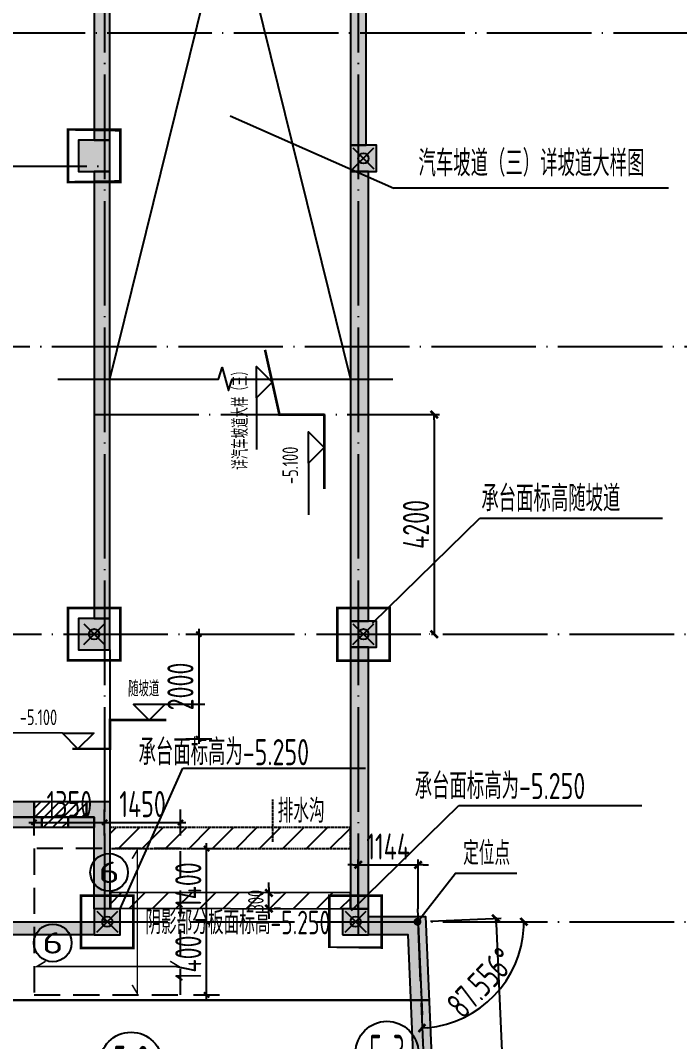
# Model space of a CAD drawing. Extents: x -57409 to 252654, y -8259 to 229119.
# Drawn here: x 205917 to 218525, y 173571 to 193102 of the extents above; entities that cross this region are included whole.
import ezdxf
from ezdxf.enums import TextEntityAlignment as Align

# ---------------------------------------------------------------- set-up
doc = ezdxf.new("R2010")
doc.units = 0
doc.header["$LTSCALE"] = 100
doc.header["$PDMODE"] = 35
doc.header["$PDSIZE"] = 200
for name, pattern in [('DASH', [0.35, 0.25, -0.1]), ('DASHED', [0.75, 0.5, -0.25]), ('DOTE', [2.4200000000000004, 2, -0.2, 0.02, -0.2])]:
    doc.linetypes.add(name, pattern=pattern)
doc.layers.get('0').update_dxf_attribs({"linetype": 'CONTINUOUS'})
doc.layers.get('Defpoints').update_dxf_attribs({"linetype": 'CONTINUOUS'})
for name, color, linetype in [('B-TEXT', 3, 'CONTINUOUS'), ('codim', 7, 'CONTINUOUS'), ('COLU', 7, 'CONTINUOUS'), ('colu-主楼', 7, 'CONTINUOUS'), ('CT', 2, 'CONTINUOUS'), ('DIM', 3, 'CONTINUOUS'), ('dote', 253, 'DOTE'), ('fd', 2, 'CONTINUOUS'), ('g高差线', 210, 'CONTINUOUS'), ('h填实-主楼', 254, 'CONTINUOUS'), ('h填实-柱墙', 254, 'CONTINUOUS'), ('h斜线-墙', 7, 'CONTINUOUS'), ('JSK', 4, 'CONTINUOUS'), ('MK门框', 6, 'CONTINUOUS'), ('THIN', 7, 'CONTINUOUS'), ('WALL', 3, 'CONTINUOUS'), ('Z-AXIS', 3, 'CONTINUOUS'), ('Z-TEXT', 2, 'CONTINUOUS'), ('z柱下板带', 140, 'CONTINUOUS'), ('排水沟', 8, 'DASH'), ('板底钢筋', 24, 'CONTINUOUS')]:
    doc.layers.add(name, color=color, linetype=linetype)
doc.layers.add('重心计算', color=7, linetype='CONTINUOUS', plot=False)
doc.styles.add('_TCH_AXIS', font='tssdeng.shx', dxfattribs={"width": 0.7, "bigfont": 'tssdchn.shx'})
doc.styles.add('COMPLEX', font='tssdeng.shx', dxfattribs={"width": 0.7, "bigfont": 'tssdchn.shx'})
doc.styles.add('Jgcad-DIM', font='tssdeng.shx', dxfattribs={"width": 0.7, "bigfont": 'tssdchn.shx'})
doc.styles.get("Standard").update_dxf_attribs({"font": 'tssdeng.shx', "width": 0.7, "bigfont": 'tssdchn.shx'})
doc.styles.add('TSSD_Dimension', font='tssdeng.shx', dxfattribs={"width": 0.7})
doc.dimstyles.new('TSSD_100_100', dxfattribs={"dimtxt": 300, "dimasz": 100, "dimexe": 100, "dimexo": 250, "dimgap": 100, "dimtad": 1, "dimdec": 0, "dimzin": 0, "dimdsep": 46, "dimtxsty": 'Jgcad-DIM', "dimblk": 'ARCHTICK', "dimblk1": 'ARCHTICK', "dimblk2": 'ARCHTICK', "dimsah": 1, "dimcen": 0, "dimdle": 100, "dimclre": 7, "dimclrt": 7, "dimadec": 3, "dimazin": 0, "dimtfac": 1, "dimtdec": 0, "dimtix": 1, "dimtmove": 2, "dimatfit": 3, "dimfxl": 1, "dimtolj": 1, "dimtzin": 0, "dimarcsym": 0})
doc.dimstyles.new('TSSD_100_100$0', dxfattribs={"dimtxt": 300, "dimasz": 100, "dimexe": 100, "dimexo": 250, "dimgap": 100, "dimtad": 1, "dimdec": 0, "dimzin": 0, "dimdsep": 46, "dimtxsty": 'TSSD_Dimension', "dimblk": '_tsdbk', "dimblk1": '_tsdbk', "dimblk2": '_tsdbk', "dimsah": 1, "dimcen": 0, "dimdle": 100, "dimclrt": 7, "dimadec": 0, "dimazin": 0, "dimtfac": 1, "dimtdec": 0, "dimtix": 1, "dimtmove": 2, "dimatfit": 3, "dimldrblk": '_tsdbk', "dimfxl": 1, "dimtolj": 1, "dimtzin": 0, "dimarcsym": 0})
pattern_1 = [(45.00000000000047, (9856.540927073453, 8286.865382204975), (-89.80256121069225, 89.80256121069075), [])]
pattern_2 = [(45, (0, 0), (-224.5064030267288, 224.5064030267288), [])]

# ---------------------------------------------------------------- blocks, each defined once
blk = doc.blocks.new('_AXISO')
blk.add_circle((2.273736754432321e-13, -5.684341886080801e-14), 0.5)
at = {"layer": 'B-TEXT', "style": 'COMPLEX', "width": 1.450892857142857}
blk.add_attdef('A', text='', height=0.56, dxfattribs=at).set_placement((0.2493750000001, -0.2800000000000296), (0.7493750000001, -0.2800000000000296), align=Align.FIT)
blk = doc.blocks.new('_tsdbk')
blk.add_line((-1, 0), (0, 0))
at = {"const_width": 0.5}
blk.add_lwpolyline([(-0.7000000000000001, -0.7000000000000001), (0.7000000000000001, 0.7000000000000001)], dxfattribs=at)
blk = doc.blocks.new('*D153')
at = {"layer": 'Defpoints', "color": 0}
for p in [(213511.2542387409, 175862.7230420294), (213832.0713840342, 168596.1809490908), (215330.6099975012, 168662.3412869703)]:
    blk.add_point(p, dxfattribs=at)
at = {"layer": 'Z-AXIS', "color": 0, "lineweight": -2}
for p, q in [((213761.0109425931, 175873.7497768536), (215109.6955337488, 175933.2940738385)), ((215014.2035461376, 175828.980698368), (215326.1993035716, 168762.2439685112)), ((214081.8280878864, 168607.207683915), (215430.5126790421, 168666.7519809))]:
    blk.add_line(p, q, dxfattribs=at)
at = {"layer": 'Z-AXIS', "color": 0, "lineweight": -2, "xscale": 100, "yscale": 100, "zscale": 100}
for p, rotation in [((215009.7928522079, 175928.8833799089), 92.52796157991602), ((215330.6099975012, 168662.3412869703), 272.5279615799161)]:
    blk.add_blockref('_tsdbk', p, dxfattribs=dict(at, rotation=rotation))
at = {"layer": 'Z-AXIS', "color": 7, "insert": (215519.8608102477, 172311.0497621935), "char_height": 500, "attachment_point": 5, "rotation": 272.527961579916, "style": 'TSSD_Dimension'}
blk.add_mtext('\\A1;7274', dxfattribs=at)
blk = doc.blocks.new('*D154')
at = {"layer": 'Defpoints', "color": 0}
for p in [(213511.254238741, 175862.7230420294), (213511.254238741, 175862.7230420294), (215837.4608134055, 175862.7230420291), (214578.8462005747, 174129.3654538526), (213597.8877732549, 173832.9543143041)]:
    blk.add_point(p, dxfattribs=at)
at = {"layer": 'Z-AXIS', "color": 7, "lineweight": -2}
blk.add_line((213608.5484375028, 173583.1817172527), (213608.7247240397, 173579.0514355798), dxfattribs=at)
at = {"layer": 'Z-AXIS', "color": 0, "lineweight": -2}
blk.add_arc((213511.254238741, 175862.7230420294), 2035.750752293095, 275.2587474918034, 357.1852378519561, dxfattribs=at)
at = {"layer": 'Z-AXIS', "color": 0, "lineweight": -2, "xscale": 100, "yscale": 100, "zscale": 100}
for p, rotation in [((215547.0049910341, 175862.7230420292), 88.59261892597492), ((213598.0640597919, 173828.8240326312), 183.8513664177845)]:
    blk.add_blockref('_tsdbk', p, dxfattribs=dict(at, rotation=rotation))
at = {"layer": 'Z-AXIS', "color": 7, "insert": (214728.4098590528, 174696.4092785848), "char_height": 500, "attachment_point": 5, "rotation": 46.22199267187995, "style": 'Jgcad-DIM'}
blk.add_mtext('\\A1;87.556°', dxfattribs=at)
blk = doc.blocks.new('*D330')
at = {"layer": 'Defpoints', "color": 0}
for p in [(213521.9246088834, 176951.0649542119), (212377.6411610196, 175862.7230420297), (213521.9246088834, 175862.7230420292)]:
    blk.add_point(p, dxfattribs=at)
at = {"layer": 'Z-AXIS', "color": 0, "lineweight": -2}
for p, q in [((212277.6411610196, 176951.0649542119), (212177.6411610196, 176951.0649542119)), ((212377.6411610196, 176112.7230420297), (212377.6411610196, 177051.0649542119)), ((212377.6411610196, 176951.0649542119), (213521.9246088834, 176951.0649542119)), ((213521.9246088834, 176112.7230420292), (213521.9246088834, 177051.0649542119)), ((213621.9246088834, 176951.0649542119), (213721.9246088834, 176951.0649542119))]:
    blk.add_line(p, q, dxfattribs=at)
at = {"layer": 'Z-AXIS', "color": 0, "lineweight": -2, "xscale": 100, "yscale": 100, "zscale": 100}
blk.add_blockref('_tsdbk', (212377.6411610196, 176951.0649542119), dxfattribs=at)
at = {"layer": 'Z-AXIS', "color": 0, "lineweight": -2, "xscale": 100, "yscale": 100, "zscale": 100, "rotation": 180}
blk.add_blockref('_tsdbk', (213521.9246088834, 176951.0649542119), dxfattribs=at)
at = {"layer": 'Z-AXIS', "color": 7, "insert": (212949.7828849515, 177301.0649542119), "char_height": 500, "attachment_point": 5, "style": 'TSSD_Dimension'}
blk.add_mtext('\\A1;1144', dxfattribs=at)
blk = doc.blocks.new('_ArchTick')
at = {"color": 0, "linetype": 'ByBlock', "const_width": 0.4}
blk.add_lwpolyline([(-0.5, -0.5), (0.5, 0.5)], dxfattribs=at)
blk = doc.blocks.new('*D2654')
at = {"layer": 'codim', "color": 7, "lineweight": -2}
for p, q in [((209227.6411610664, 175862.7230420408), (209727.6411610669, 175862.7230420408)), ((209227.6411610748, 174462.7230420411), (209727.6411610669, 174462.7230420411))]:
    blk.add_line(p, q, dxfattribs=at)
at = {"layer": 'codim', "color": 0, "lineweight": -2}
blk.add_line((209477.6411610669, 174362.7230420411), (209477.6411610669, 175962.7230420408), dxfattribs=at)
at = {"layer": 'Defpoints', "color": 0}
for p in [(208977.6411610664, 175862.7230420408), (209477.6411610669, 175862.7230420408), (208977.6411610748, 174462.7230420411)]:
    blk.add_point(p, dxfattribs=at)
at = {"layer": 'codim', "color": 0, "lineweight": -2, "xscale": 100, "yscale": 100, "zscale": 100}
for p, rotation in [((209477.6411610669, 175862.7230420408), 90), ((209477.6411610669, 174462.7230420411), 270)]:
    blk.add_blockref('_ArchTick', p, dxfattribs=dict(at, rotation=rotation))
at = {"layer": 'codim', "color": 1, "insert": (209127.6411610668, 175162.723042041), "char_height": 500, "attachment_point": 5, "rotation": 90, "style": 'Jgcad-DIM'}
blk.add_mtext('\\A1;1400', dxfattribs=at)
blk = doc.blocks.new('*D2655')
at = {"layer": 'codim', "color": 0, "lineweight": -2}
blk.add_line((209477.6411610589, 175762.7230420408), (209477.6411610589, 177362.7230420409), dxfattribs=at)
at = {"layer": 'codim', "color": 7, "lineweight": -2}
for p, q in [((209227.641161058, 177262.7230420409), (209727.6411610589, 177262.7230420409)), ((209227.6411610664, 175862.7230420408), (209727.6411610589, 175862.7230420408))]:
    blk.add_line(p, q, dxfattribs=at)
at = {"layer": 'Defpoints', "color": 0}
for p in [(208977.641161058, 177262.7230420409), (209477.6411610589, 177262.7230420409), (208977.6411610664, 175862.7230420408)]:
    blk.add_point(p, dxfattribs=at)
at = {"layer": 'codim', "color": 0, "lineweight": -2, "xscale": 100, "yscale": 100, "zscale": 100}
for p, rotation in [((209477.6411610589, 177262.7230420409), 90), ((209477.6411610589, 175862.7230420408), 270)]:
    blk.add_blockref('_ArchTick', p, dxfattribs=dict(at, rotation=rotation))
at = {"layer": 'codim', "color": 1, "insert": (209127.6411610589, 176562.7230420409), "char_height": 500, "attachment_point": 5, "rotation": 90, "style": 'Jgcad-DIM'}
blk.add_mtext('\\A1;1400', dxfattribs=at)
blk = doc.blocks.new('*D2656')
at = {"layer": 'codim', "color": 7, "lineweight": -2}
for p, q in [((206177.6411610212, 177512.7230420329), (206177.6411610212, 178012.7230420329)), ((207527.6411610211, 177512.7230420325), (207527.6411610211, 178012.7230420329))]:
    blk.add_line(p, q, dxfattribs=at)
at = {"layer": 'codim', "color": 0, "lineweight": -2}
blk.add_line((206077.6411610212, 177762.7230420329), (207627.6411610211, 177762.7230420329), dxfattribs=at)
at = {"layer": 'Defpoints', "color": 0}
for p in [(207527.6411610211, 177762.7230420329), (206177.6411610212, 177262.7230420329), (207527.6411610211, 177262.7230420325)]:
    blk.add_point(p, dxfattribs=at)
at = {"layer": 'codim', "color": 0, "lineweight": -2, "xscale": 100, "yscale": 100, "zscale": 100, "rotation": 180}
blk.add_blockref('_ArchTick', (206177.6411610212, 177762.7230420329), dxfattribs=at)
at = {"layer": 'codim', "color": 0, "lineweight": -2, "xscale": 100, "yscale": 100, "zscale": 100}
blk.add_blockref('_ArchTick', (207527.6411610211, 177762.7230420329), dxfattribs=at)
at = {"layer": 'codim', "color": 1, "insert": (206852.6411610212, 178112.7230420329), "char_height": 500, "attachment_point": 5, "style": 'Jgcad-DIM'}
blk.add_mtext('\\A1;1350', dxfattribs=at)
blk = doc.blocks.new('*D2657')
at = {"layer": 'codim', "color": 7, "lineweight": -2}
for p, q in [((207527.6411610211, 177512.7230420325), (207527.6411610211, 178012.7230420329)), ((208977.6411610211, 177512.7230420316), (208977.6411610211, 178012.7230420329))]:
    blk.add_line(p, q, dxfattribs=at)
at = {"layer": 'codim', "color": 0, "lineweight": -2}
blk.add_line((207427.6411610211, 177762.7230420329), (209077.6411610211, 177762.7230420329), dxfattribs=at)
at = {"layer": 'Defpoints', "color": 0}
for p in [(208977.6411610211, 177762.7230420329), (207527.6411610211, 177262.7230420325), (208977.6411610211, 177262.7230420316)]:
    blk.add_point(p, dxfattribs=at)
at = {"layer": 'codim', "color": 0, "lineweight": -2, "xscale": 100, "yscale": 100, "zscale": 100, "rotation": 180}
blk.add_blockref('_ArchTick', (207527.6411610211, 177762.7230420329), dxfattribs=at)
at = {"layer": 'codim', "color": 0, "lineweight": -2, "xscale": 100, "yscale": 100, "zscale": 100}
blk.add_blockref('_ArchTick', (208977.6411610211, 177762.7230420329), dxfattribs=at)
at = {"layer": 'codim', "color": 1, "insert": (208252.6411610211, 178112.7230420329), "char_height": 500, "attachment_point": 5, "style": 'Jgcad-DIM'}
blk.add_mtext('\\A1;1450', dxfattribs=at)
blk = doc.blocks.new('*D2855')
at = {"layer": 'codim', "color": 0, "lineweight": -2}
blk.add_line((209327.6411609893, 181462.7230420283), (209327.6411609893, 179262.4345366795), dxfattribs=at)
at = {"layer": 'codim', "color": 7, "lineweight": -2}
for p, q in [((209077.6411609896, 181362.7230420283), (209577.6411609893, 181362.7230420283)), ((209077.6411609896, 179362.4345366795), (209577.6411609893, 179362.4345366795))]:
    blk.add_line(p, q, dxfattribs=at)
at = {"layer": 'Defpoints', "color": 0}
for p in [(208827.6411609896, 181362.7230420283), (208827.6411609896, 179362.4345366795), (209327.6411609893, 179362.4345366795)]:
    blk.add_point(p, dxfattribs=at)
at = {"layer": 'codim', "color": 0, "lineweight": -2, "xscale": 100, "yscale": 100, "zscale": 100}
for p, rotation in [((209327.6411609893, 181362.7230420283), 90), ((209327.6411609893, 179362.4345366795), 270)]:
    blk.add_blockref('_ArchTick', p, dxfattribs=dict(at, rotation=rotation))
at = {"layer": 'codim', "color": 1, "insert": (208977.6411609893, 180362.578789354), "char_height": 500, "attachment_point": 5, "rotation": 90, "style": 'Jgcad-DIM'}
blk.add_mtext('\\A1;2000', dxfattribs=at)
blk = doc.blocks.new('*D2932')
at = {"layer": 'Defpoints', "color": 0}
for p in [(210643.0607313082, 176415.9588879895), (210669.3014015444, 176415.9588879895), (210642.445951526, 176115.9595179138)]:
    blk.add_point(p, dxfattribs=at)
at = {"layer": 'DIM', "color": 0, "lineweight": -2}
for p, q in [((210669.3014015444, 176515.9588879895), (210669.3014015444, 176615.9588879895)), ((210669.3014015444, 176115.9595179138), (210669.3014015444, 176415.9588879895)), ((210893.0607313082, 176415.9588879895), (210769.3014015444, 176415.9588879895)), ((210669.3014015444, 176015.9595179138), (210669.3014015444, 175915.9595179138)), ((210892.445951526, 176115.9595179138), (210769.3014015444, 176115.9595179138))]:
    blk.add_line(p, q, dxfattribs=at)
at = {"layer": 'DIM', "color": 0, "lineweight": -2, "xscale": 100, "yscale": 100, "zscale": 100}
for p, rotation in [((210669.3014015444, 176415.9588879895), 270), ((210669.3014015444, 176115.9595179138), 90)]:
    blk.add_blockref('_tsdbk', p, dxfattribs=dict(at, rotation=rotation))
at = {"layer": 'DIM', "color": 7, "insert": (210419.3014015443, 176265.9592029517), "char_height": 300, "attachment_point": 5, "rotation": 90, "style": 'TSSD_Dimension'}
blk.add_mtext('\\A1;300', dxfattribs=at)
blk = doc.blocks.new('*D3095')
at = {"layer": 'Defpoints', "color": 0}
for p in [(212227.6411610311, 185562.7230420296), (213832.727181633, 181362.7230420291), (213989.219639753, 181362.7230420291)]:
    blk.add_point(p, dxfattribs=at)
at = {"layer": 'Z-AXIS', "color": 0, "lineweight": -2}
for p, q in [((212477.6411610311, 185562.7230420296), (213932.727181633, 185562.7230420296)), ((213832.727181633, 185462.7230420296), (213832.727181633, 181462.7230420291)), ((213739.219639753, 181362.7230420291), (213732.727181633, 181362.7230420291))]:
    blk.add_line(p, q, dxfattribs=at)
at = {"layer": 'Z-AXIS', "color": 0, "lineweight": -2, "xscale": 100, "yscale": 100, "zscale": 100}
for p, rotation in [((213832.727181633, 185562.7230420296), 90), ((213832.727181633, 181362.7230420291), 270)]:
    blk.add_blockref('_tsdbk', p, dxfattribs=dict(at, rotation=rotation))
at = {"layer": 'Z-AXIS', "color": 7, "insert": (213482.727181633, 183462.7230420294), "char_height": 500, "attachment_point": 5, "rotation": 90, "style": 'TSSD_Dimension'}
blk.add_mtext('\\A1;4200', dxfattribs=at)
blk = doc.blocks.new('后浇带现场')
at = {"color": 6, "lineweight": 30}
blk.add_lwpolyline([(775669.8770379163, 730852.1290958803), (815756.7403428452, 730852.1290958701), (815756.7403428429, 721630.0739679215), (841315.1825775313, 721630.0739679215)], dxfattribs=at)

msp = doc.modelspace()

# ---------------------------------------------------------------- hatches: boundary and pattern name
at = {"layer": 'fd'}
h = msp.add_hatch(dxfattribs=at)
h.set_pattern_fill('ANSI31', color=183, scale=100, style=0)
h.set_pattern_definition(pattern_2)
h.paths.add_polyline_path([(212228.1689474603, 176412.7105728893), (207637.6143410757, 176422.1178598457), (207636.9995612937, 176122.11848977), (212227.5541676783, 176112.7112028135)])
at = {"layer": 'h填实-主楼'}
msp.add_hatch(color=256, dxfattribs=at).paths.add_polyline_path([(207627.6411610188, 190212.7230420692), (207627.6411610205, 190812.7230420686), (207027.6411610196, 190812.7230420677), (207027.6411610197, 190212.7230420668)])
at = {"layer": 'h填实-柱墙'}
for points in [[(207627.641161034, 196812.7230420685), (207327.6411610327, 196812.7230420698), (207327.6411610364, 190812.7230420685), (207627.6411610367, 190812.7230420691)], [(212527.6411610194, 196812.7230421038), (212227.6411610162, 196812.7230421027), (212227.6411610199, 190712.7230421041), (212527.6411610208, 190712.7230421026)], [(212227.6411610183, 190212.723042102), (212727.6411610182, 190212.7230421035), (212727.6411610187, 190712.723042104), (212227.6411610199, 190712.7230421041)], [(207627.64116106, 190212.7230420691), (207327.641161058, 190212.7230420703), (207327.641161068, 181662.7230420327), (207627.6411610684, 181662.7230420334)], [(212577.6411610205, 190212.7230421035), (212227.6411610183, 190212.723042102), (212227.6411610419, 181612.7230420528), (212577.6411610439, 181612.723042053)], [(207627.6411610152, 181062.723042033), (207627.6411610177, 181662.7230420331), (207027.6411610169, 181662.723042032), (207027.6411610167, 181062.7230420303)], [(212227.6411610407, 181112.723042054), (212727.6411610418, 181112.7230420527), (212727.6411610407, 181612.7230420534), (212227.6411610419, 181612.7230420528)], [(212577.6411610216, 181112.7230420554), (212227.6411610187, 181112.7230420537), (212227.6411610392, 176112.7230420547), (212577.6411610408, 176112.7230420538)], [(205427.641160999, 177862.723042033), (205027.6411610003, 177862.7230420325), (205027.641161001, 178162.7230420345), (206177.6411610009, 178162.7230420343), (206177.6411610007, 177862.723042032), (205677.6411609989, 177862.7230420324), (205677.641160997, 175862.7230420246), (207327.6411610457, 175862.7230420237), (207327.6411610444, 175612.7230420552), (205027.6411609993, 175612.7230420565), (205027.6411609997, 175862.7230420243), (205427.641160997, 175862.723042025)], [(207327.641161045, 177862.7230420327), (207177.6411609997, 177862.7230420334), (207177.6411610006, 178162.7230420323), (207627.641161013, 178162.7230420325), (207627.6411610132, 176112.7230420556), (207327.6411610457, 176112.7230420564)], [(206327.641161, 177662.7230420302), (205677.6411609991, 177662.7230420308), (205677.6411609989, 177862.7230420324), (206327.641161001, 177862.7230420323)], [(206827.6411610004, 177862.7230420329), (207327.6411610456, 177862.7230420329), (207327.6411610452, 177662.7230420304), (206827.6411610007, 177662.7230420304)], [(207327.6411610444, 175612.7230420552), (207827.6411610454, 175612.7230420556), (207827.641161045, 176112.7230420556), (207327.6411610454, 176112.723042055)], [(212077.6411610397, 175612.7230420547), (212577.6411610409, 175612.7230420537), (212577.6411610403, 176112.723042054), (212077.641161041, 176112.7230420527)], [(212577.6411610398, 175962.7230420573), (213667.7930267917, 175962.7230420613), (213971.274277993, 168852.3499446909), (213621.5926421146, 168837.4250147426), (213332.4128910033, 175612.7230420568), (212577.6411610415, 175612.7230420547)]]:
    msp.add_hatch(color=256, dxfattribs=at).paths.add_polyline_path(points)
at = {"layer": 'h斜线-墙'}
h = msp.add_hatch(dxfattribs=at)
h.set_pattern_fill('ANSI31', color=256, scale=39.99999999999999, angle=4.80263756900991e-13, style=0)
h.set_pattern_definition(pattern_1)
h.paths.add_polyline_path([(206177.6411610015, 178162.7230420334), (207177.6411610003, 178162.7230420327), (207177.6411609991, 177862.7230420327), (206177.6411610009, 177862.7230420327)])
h = msp.add_hatch(dxfattribs=at)
h.set_pattern_fill('ANSI31', color=256, scale=39.99999999999999, angle=4.80263756900991e-13, style=0)
h.set_pattern_definition(pattern_1)
h.paths.add_polyline_path([(206327.6411610009, 177862.723042031), (206827.641161, 177862.7230420316), (206827.6411610007, 177662.7230420304), (206327.641161, 177662.7230420302)])
at = {"layer": '排水沟'}
h = msp.add_hatch(dxfattribs=at)
h.set_pattern_fill('ANSI31', color=2, scale=100, style=0)
h.set_pattern_definition(pattern_2)
h.paths.add_polyline_path([(212227.7593895576, 177662.7109940264), (207627.6816584139, 177662.7140164666), (207627.6817634359, 177262.7140164666), (212227.7594945791, 177262.7109940259)])

# ---------------------------------------------------------------- linework, layer by layer
at = {"layer": 'COLU'}
for points in [[(212227.6411610183, 190212.723042102), (212727.6411610182, 190212.7230421035), (212727.6411610187, 190712.723042104), (212227.6411610199, 190712.7230421041)], [(207627.6411610152, 181062.723042033), (207627.6411610177, 181662.7230420331), (207027.6411610169, 181662.723042032), (207027.6411610167, 181062.7230420303)], [(212227.6411610407, 181112.723042054), (212727.6411610418, 181112.7230420527), (212727.6411610407, 181612.7230420534), (212227.6411610419, 181612.7230420528)], [(207327.6411610444, 175612.7230420552), (207827.6411610454, 175612.7230420556), (207827.641161045, 176112.7230420556), (207327.6411610454, 176112.723042055)], [(212077.6411610397, 175612.7230420547), (212577.6411610409, 175612.7230420537), (212577.6411610403, 176112.723042054), (212077.641161041, 176112.7230420527)]]:
    msp.add_lwpolyline(points, close=True, dxfattribs=at)
at = {"layer": 'colu-主楼'}
msp.add_lwpolyline([(207627.6411610188, 190212.7230420692), (207627.6411610205, 190812.7230420686), (207027.6411610196, 190812.7230420677), (207027.6411610197, 190212.7230420668)], close=True, dxfattribs=at)
at = {"layer": 'CT'}
for points, const_width in [([(206827.6411610226, 190012.7230420671), (207827.6411610224, 190012.7230420689), (207827.6411610212, 191012.7230420691), (206827.641161021, 191012.7230420675)], 49.99999999999999), ([(207827.6411610146, 180862.7230420306), (207827.6411610183, 181862.7230420303), (206827.6411610185, 181862.7230420344), (206827.6411610145, 180862.7230420344)], 49.99999999999998), ([(211977.6411610407, 180862.723042054), (212977.6411610407, 180862.7230420522), (212977.6411610425, 181862.7230420521), (211977.6411610426, 181862.7230420541)], 49.99999999999999), ([(207077.6411610449, 175362.7230420554), (208077.6411610451, 175362.7230420551), (208077.6411610452, 176362.7230420558), (207077.6411610452, 176362.7230420556)], 49.99999999999999), ([(211827.64116104, 175362.7230420545), (212827.6411610395, 175362.7230420527), (212827.6411610416, 176362.7230420528), (211827.6411610416, 176362.7230420543)], 49.99999999999999)]:
    msp.add_lwpolyline(points, close=True, dxfattribs=dict(at, const_width=const_width))
at = {"layer": 'dote', "ltscale": 10}
for p, q in [((207527.6411610177, 218687.8779629263), (207527.6411610206, 175862.7230420314)), ((212377.6411610188, 218687.8779629264), (212377.6411610195, 175612.7230420297)), ((50277.64116102032, 192862.7230420771), (219938.2151759664, 192862.7230420242)), ((197927.6411610208, 190312.7230420686), (207527.6411610196, 190312.723042067)), ((44377.61312369863, 186862.7230420784), (219938.2151759665, 186862.723042032)), ((207327.6411610635, 185562.723042031), (212577.6411610332, 185562.7230420295)), ((44598.39796928855, 181362.7230420772), (219938.2151759664, 181362.7230420274)), ((44598.3979692896, 175862.7230420787), (219938.2151759675, 175862.7230420289)), ((218317.3483576825, 63508.98824282773), (213521.9246088834, 175862.7230420292))]:
    msp.add_line(p, q, dxfattribs=at)
at = {"layer": 'fd', "color": 183}
msp.add_lwpolyline([(212228.1689474603, 176412.7105728893), (207637.6143410757, 176422.1178598457), (207636.9995612937, 176122.11848977), (212227.5541676783, 176112.7112028135)], close=True, dxfattribs=at)
at = {"layer": 'g高差线'}
for points, const_width in [([(211728.4252301547, 185562.7230420298), (210871.2340013236, 185562.7230420298), (210595.8716609291, 186801.022959191)], 50), ([(211728.4252301547, 185562.7230420298), (211728.4252301547, 184138.4148606724)], 50), ([(208707.8986900178, 179720.0653255948), (207627.6411610159, 179720.0653022104), (207627.6411610159, 179170.0653022104), (206909.0726224623, 179170.0653022106)], 50.00000000000001)]:
    msp.add_lwpolyline(points, dxfattribs=dict(at, const_width=const_width))
for points in [[(210433.9450197781, 185881.481323997), (210433.1611545127, 186481.4808119586), (210733.5528311263, 186181.8730006104), (210433.9450197781, 185881.481323997), (210435.2363875554, 184893.0206290832)], [(211428.8174188065, 184633.9096057991), (211428.0335535411, 185233.9090937607), (211728.4252301547, 184934.3012824125), (211428.8174188065, 184633.9096057991), (211430.1087865838, 183645.4489108853)], [(209444.0632989416, 180019.065031494), (208080.4902422449, 180020.3472973078), (208380.2079981486, 179720.0653185013), (208680.4899769554, 180019.7830744051)], [(206718.6388783322, 179471.5632160645), (207318.6314382491, 179468.5752329208), (207017.1411667187, 179170.072944534), (206718.6388783322, 179471.5632160645), (205730.1895969279, 179476.4857267561)]]:
    msp.add_lwpolyline(points, dxfattribs=at)
at = {"layer": 'JSK'}
msp.add_line((207627.6411610152, 181062.723042033), (207627.6411610167, 178162.7230420325), dxfattribs=at)
at = {"layer": 'MK门框'}
for points in [[(206177.6411610015, 178162.7230420334), (207177.6411610003, 178162.7230420327), (207177.6411609991, 177862.7230420327), (206177.6411610009, 177862.7230420327)], [(206327.6411610009, 177862.723042031), (206827.641161, 177862.7230420316), (206827.6411610007, 177662.7230420304), (206327.641161, 177662.7230420302)]]:
    msp.add_lwpolyline(points, close=True, dxfattribs=at)
at = {"layer": 'THIN'}
msp.add_lwpolyline([(206630.6049680579, 186241.788346224), (209705.7966097039, 186241.788346224), (209775.7966097039, 186461.788346224), (209895.7966097039, 186021.788346224), (209965.7966097039, 186241.788346224), (213040.9882513499, 186241.788346224)], dxfattribs=at)
at = {"layer": 'WALL'}
for points in [[(207627.641161034, 196812.7230420685), (207327.6411610327, 196812.7230420698), (207327.6411610364, 190812.7230420685), (207627.6411610367, 190812.7230420691)], [(212527.6411610194, 196812.7230421038), (212227.6411610162, 196812.7230421027), (212227.6411610199, 190712.7230421041), (212527.6411610208, 190712.7230421026)], [(207627.64116106, 190212.7230420691), (207327.641161058, 190212.7230420703), (207327.641161068, 181662.7230420327), (207627.6411610684, 181662.7230420334)], [(212577.6411610205, 190212.7230421035), (212227.6411610183, 190212.723042102), (212227.6411610419, 181612.7230420528), (212577.6411610439, 181612.723042053)], [(212577.6411610216, 181112.7230420554), (212227.6411610187, 181112.7230420537), (212227.6411610392, 176112.7230420547), (212577.6411610408, 176112.7230420538)], [(205427.641160999, 177862.723042033), (205027.6411610003, 177862.7230420325), (205027.641161001, 178162.7230420345), (206177.6411610009, 178162.7230420343), (206177.6411610007, 177862.723042032), (205677.6411609989, 177862.7230420324), (205677.641160997, 175862.7230420246), (207327.6411610457, 175862.7230420237), (207327.6411610444, 175612.7230420552), (205027.6411609993, 175612.7230420565), (205027.6411609997, 175862.7230420243), (205427.641160997, 175862.723042025)], [(206327.641161, 177662.7230420302), (205677.6411609991, 177662.7230420308), (205677.6411609989, 177862.7230420324), (206327.641161001, 177862.7230420323)], [(206827.6411610004, 177862.7230420329), (207327.6411610456, 177862.7230420329), (207327.6411610452, 177662.7230420304), (206827.6411610007, 177662.7230420304)], [(212577.6411610398, 175962.7230420573), (213667.7930267917, 175962.7230420613), (213971.274277993, 168852.3499446909), (213621.5926421146, 168837.4250147426), (213332.4128910033, 175612.7230420568), (212577.6411610415, 175612.7230420547)]]:
    msp.add_lwpolyline(points, close=True, dxfattribs=at)
msp.add_lwpolyline([(207327.641161045, 177862.7230420327), (207177.6411609997, 177862.7230420334), (207177.6411610006, 178162.7230420323), (207627.641161013, 178162.7230420325), (207627.6411610132, 176112.7230420556), (207327.6411610457, 176112.7230420564), (207327.6411610461, 177862.7230420324)], dxfattribs=at)
at = {"layer": 'Z-AXIS'}
msp.add_line((213511.254238741, 176112.7230420288), (213597.8877732548, 174082.9543143034), dxfattribs=at)
msp.add_lwpolyline([(213511.254238741, 175862.7230420289), (214237.6512312455, 176793.154276267), (215413.3308053111, 176793.154276267)], dxfattribs=at)
at = {"layer": 'Z-AXIS', "const_width": 74.99999999999996}
msp.add_lwpolyline([(213546.0347486133, 175876.7432464865, -1), (213476.4737288687, 175848.7028375717, -1)], format="xyb", close=True, dxfattribs=at)
at = {"layer": 'Z-TEXT'}
for p, q in [((207627.6411610189, 204912.7230420703), (212227.6411610328, 186241.788346224)), ((207627.6816584139, 186241.788346224), (212227.6411610204, 204885.1037327801)), ((209927.6614097171, 191273.9088746234), (213061.7670655847, 189891.4458298422)), ((218314.8115922641, 189891.4458298422), (213061.7670655847, 189891.4458298422)), ((212651.7189708607, 181576.6796897867), (214703.8215899351, 183584.8033487609)), ((214703.8215899351, 183584.8033487609), (218200.0850329595, 183584.8033487609)), ((207827.641161045, 176112.7230420556), (209020.9977675049, 178800.4478886215)), ((209020.9977675049, 178800.4478886215), (212517.2612105293, 178800.4478886215)), ((212251.718970858, 176076.6796897878), (214303.8215899324, 178084.803348762)), ((214303.8215899324, 178084.803348762), (217800.0850329568, 178084.803348762))]:
    msp.add_line(p, q, dxfattribs=at)
at = {"layer": 'z柱下板带', "color": 30, "linetype": 'DASHED', "ltscale": 10}
msp.add_lwpolyline([(206177.6411610475, 174462.7230420522), (208977.6411610475, 174462.7230420511), (208977.6411610486, 177262.7230420511), (206177.6411610486, 177262.7230420522)], close=True, dxfattribs=at)
at = {"layer": '排水沟', "color": 2}
msp.add_line((210746.633146489, 177390.9712315395), (210746.633146489, 178200.3861028445), dxfattribs=at)
msp.add_lwpolyline([(212227.7593895576, 177662.7109940264), (207627.6816584139, 177662.7140164666), (207627.6817634359, 177262.7140164666), (212227.7594945791, 177262.7109940259)], close=True, dxfattribs=at)
at = {"layer": '板底钢筋', "const_width": 30}
for points in [[(208053.6794569241, 174655.0741137759), (208153.6794569245, 174488.4069384828), (208153.6794569255, 177235.1831612221), (208053.6794569252, 177068.5159859296)], [(206399.4017099173, 175107.538846884), (206232.7345346242, 175007.5388468835), (208948.0872939299, 175007.5388468825), (208781.4201186374, 175107.5388468828)]]:
    msp.add_lwpolyline(points, dxfattribs=at)
at = {"layer": '重心计算', "color": 5}
for p in [(212477.6411610186, 190462.7230421033), (212477.6411610186, 190462.7230421033), (207327.6411610165, 181362.7230420323), (207327.6411610165, 181362.7230420323), (212477.6411610414, 181362.723042053), (212477.6411610414, 181362.723042053), (207577.6411610451, 175862.7230420552), (207577.6411610451, 175862.7230420552), (212327.6411610407, 175862.7230420536), (212327.6411610407, 175862.7230420536)]:
    msp.add_point(p, dxfattribs=at)

# ---------------------------------------------------------------- block references
at = {"color": 3, "lineweight": 30}
msp.add_blockref('后浇带现场', (-627579.0991567412, -547267.3510589206), dxfattribs=at)
at = {"layer": 'Z-AXIS'}
ref = msp.add_blockref('_AXISO', (212928.1290245462, 173359.4892679451), dxfattribs=dict(at, xscale=1199.999999999969, yscale=1200, zscale=1200, rotation=359.9996457873791))
ref.add_attrib('A', 'E-3', dxfattribs={"color": 7, "height": 678.8225099390856, "rotation": 359.9996457874215, "style": '_TCH_AXIS', "width": 0.4406779661013861}).set_placement((212588.7156712829, 173020.080111282), (213267.5381812086, 173020.075914682), align=Align.FIT)
ref = msp.add_blockref('_AXISO', (208032.5861223411, 173150.5402486819), dxfattribs=dict(at, xscale=1199.999999999969, yscale=1200, zscale=1200, rotation=359.9996457873791))
ref.add_attrib('A', 'E-2', dxfattribs={"color": 7, "height": 678.8225099390856, "rotation": 359.9996457873626, "style": '_TCH_AXIS', "width": 0.4406779661013105}).set_placement((207693.1727690781, 172811.1310920192), (208371.9952790036, 172811.1268954185), align=Align.FIT)
at = {"layer": 'Z-TEXT'}
ref = msp.add_blockref('_AXISO', (207613.8857883587, 176807.6900786873), dxfattribs=dict(at, xscale=720.0000000000074, yscale=720, zscale=720, rotation=359.9996457873608))
ref.add_attrib('A', '6', dxfattribs={"layer": 'Z-AXIS', "color": 7, "height": 407.2935059634514, "rotation": 359.9996457873724, "style": '_TCH_AXIS', "width": 1.999999999998255}).set_placement((207410.2377764009, 176604.0445846895), (207817.5312823562, 176604.0420667292), align=Align.FIT)
ref = msp.add_blockref('_AXISO', (206535.4226598287, 175457.8738160494), dxfattribs=dict(at, xscale=720.0000000000074, yscale=720, zscale=720, rotation=359.9996457873608))
ref.add_attrib('A', '6', dxfattribs={"layer": 'Z-AXIS', "color": 7, "height": 407.2935059634514, "rotation": 359.9996457873642, "style": '_TCH_AXIS', "width": 1.999999999998398}).set_placement((206331.7746478709, 175254.2283220516), (206739.0681538262, 175254.2258040911), align=Align.FIT)

# ---------------------------------------------------------------- texts
at = {"layer": 'fd', "color": 183, "width": 0.699999988079071}
msp.add_text('阴影部分板面标高-5.250', height=450, dxfattribs=at).set_placement((210074.0352401858, 175623.0043817408), align=Align.CENTER)
at = {"layer": 'g高差线', "width": 0.7}
for s, height, rotation, p in [('详汽车坡道大样（三）', 300, 90.07485363521764, (210360.3209728696, 186505.5131711533)), ('-5.100', 300, 90.07485363521764, (211317.4816319081, 184949.9548086268)), ('随坡道', 300.0000000000001, 359.9461206712604, (208572.908758568, 180079.8050550752)), ('-5.100', 300, 359.7146674435173, (206618.938916658, 179532.0604691721))]:
    msp.add_text(s, height=height, rotation=rotation, dxfattribs=at).set_placement(p, align=Align.BOTTOM_RIGHT)
at = {"layer": 'Z-AXIS', "width": 0.699999988079071}
msp.add_text('定位点', height=450, dxfattribs=at).set_placement((214834.1308082029, 176949.2932455156), align=Align.CENTER)
at = {"layer": 'Z-TEXT', "width": 0.7}
for s, p in [('汽车坡道（三）详坡道大样图', (213530.2117547919, 190119.3033916638)), ('承台面标高随坡道', (214732.4215568299, 183708.221604748)), ('承台面标高为-5.250', (208175.2588328557, 178856.4153291638)), ('承台面标高为-5.250', (213458.0826552832, 178208.221604749))]:
    msp.add_text(s, height=500, dxfattribs=at).set_placement(p)
at = {"layer": '排水沟', "color": 2, "width": 0.699999988079071}
msp.add_text('排水沟', height=450, dxfattribs=at).set_placement((211286.7991171981, 177757.962388545), align=Align.CENTER)

# ---------------------------------------------------------------- dimensions: what is measured, and where the dimension line sits
at = {"layer": 'codim'}
for base, p1, p2, angle, picture, middle in [((209327.6411609893, 179362.4345366795), (208827.6411609896, 181362.7230420283), (208827.6411609896, 179362.4345366795), 269.9999999973423, '*D2855', (208977.6411609893, 180362.578789354)), ((209477.6411610589, 177262.7230420409), (208977.6411610664, 175862.7230420408), (208977.641161058, 177262.7230420409), 90, '*D2655', (209127.6411610589, 176562.7230420409)), ((209477.6411610669, 175862.7230420408), (208977.6411610748, 174462.7230420411), (208977.6411610664, 175862.7230420408), 90, '*D2654', (209127.6411610668, 175162.723042041))]:
    dim = msp.add_linear_dim(base=base, p1=p1, p2=p2, angle=angle, dimstyle='TSSD_100_100$0', override={"dimtxt": 500, "dimexe": 250, "dimtxsty": 'Jgcad-DIM', "dimblk": 'ArchTick', "dimblk1": 'ArchTick', "dimblk2": 'ArchTick', "dimclre": 7, "dimclrt": 1, "dimadec": 3}, dxfattribs=at)
    dim.commit()
    dim.dimension.update_dxf_attribs({"geometry": picture, "text_midpoint": middle})
for base, p1, p2, picture, middle in [((207527.6411610211, 177762.7230420329), (206177.6411610212, 177262.7230420329), (207527.6411610211, 177262.7230420325), '*D2656', (206852.6411610212, 178112.7230420329)), ((208977.6411610211, 177762.7230420329), (207527.6411610211, 177262.7230420325), (208977.6411610211, 177262.7230420316), '*D2657', (208252.6411610211, 178112.7230420329))]:
    dim = msp.add_linear_dim(base=base, p1=p1, p2=p2, dimstyle='TSSD_100_100$0', override={"dimtxt": 500, "dimexe": 250, "dimtxsty": 'Jgcad-DIM', "dimblk": 'ArchTick', "dimblk1": 'ArchTick', "dimblk2": 'ArchTick', "dimclre": 7, "dimclrt": 1, "dimadec": 3}, dxfattribs=at)
    dim.commit()
    dim.dimension.update_dxf_attribs({"geometry": picture, "text_midpoint": middle})
at = {"layer": 'DIM'}
dim = msp.add_linear_dim(base=(210669.3014015444, 176415.9588879895), p1=(210642.445951526, 176115.9595179138), p2=(210643.0607313082, 176415.9588879895), angle=90, dimstyle='TSSD_100_100$0', dxfattribs=at)
dim.commit()
dim.dimension.update_dxf_attribs({"geometry": '*D2932', "text_midpoint": (210419.3014015443, 176265.9592029517)})
at = {"layer": 'Z-AXIS'}
dim = msp.add_linear_dim(base=(213832.727181633, 181362.7230420291), p1=(212227.6411610311, 185562.7230420296), p2=(213989.219639753, 181362.7230420291), angle=90, dimstyle='TSSD_100_100$0', override={"dimtxt": 500}, dxfattribs=at)
dim.commit()
dim.dimension.update_dxf_attribs({"geometry": '*D3095', "text_midpoint": (213482.727181633, 183462.7230420294)})
dim = msp.add_linear_dim(base=(213521.9246088834, 176951.0649542119), p1=(212377.6411610196, 175862.7230420297), p2=(213521.9246088834, 175862.7230420292), dimstyle='TSSD_100_100$0', override={"dimtxt": 500}, dxfattribs=at)
dim.commit()
dim.dimension.update_dxf_attribs({"geometry": '*D330', "text_midpoint": (212949.7828849515, 177301.0649542119)})
dim = msp.add_aligned_dim(p1=(213511.2542387409, 175862.7230420294), p2=(213832.0713840343, 168596.1809490908), distance=1499.9983887856727, dimstyle='TSSD_100_100$0', override={"dimtxt": 500}, dxfattribs=at)
dim.commit()
dim.dimension.update_dxf_attribs({"geometry": '*D153', "text_midpoint": (215519.8608102477, 172311.0497621935)})
dim = msp.add_angular_dim_2l(base=(214578.8462005747, 174129.3654538526), line1=((213511.254238741, 175862.7230420294), (213597.8877732549, 173832.9543143041)), line2=((213511.254238741, 175862.7230420294), (215837.4608134055, 175862.7230420292)), dimstyle='TSSD_100_100', override={"dimtxt": 500, "dimexe": 250, "dimblk": '_tsdbk', "dimblk1": '_tsdbk', "dimblk2": '_tsdbk', "dimsah": 1, "dimdle": 0, "dimadec": 3, "dimldrblk": '_tsdbk'}, dxfattribs=at)
dim.commit()
dim.dimension.update_dxf_attribs({"geometry": '*D154', "text_midpoint": (214728.4098590528, 174696.4092785848)})

doc.saveas('drawing.dxf')
